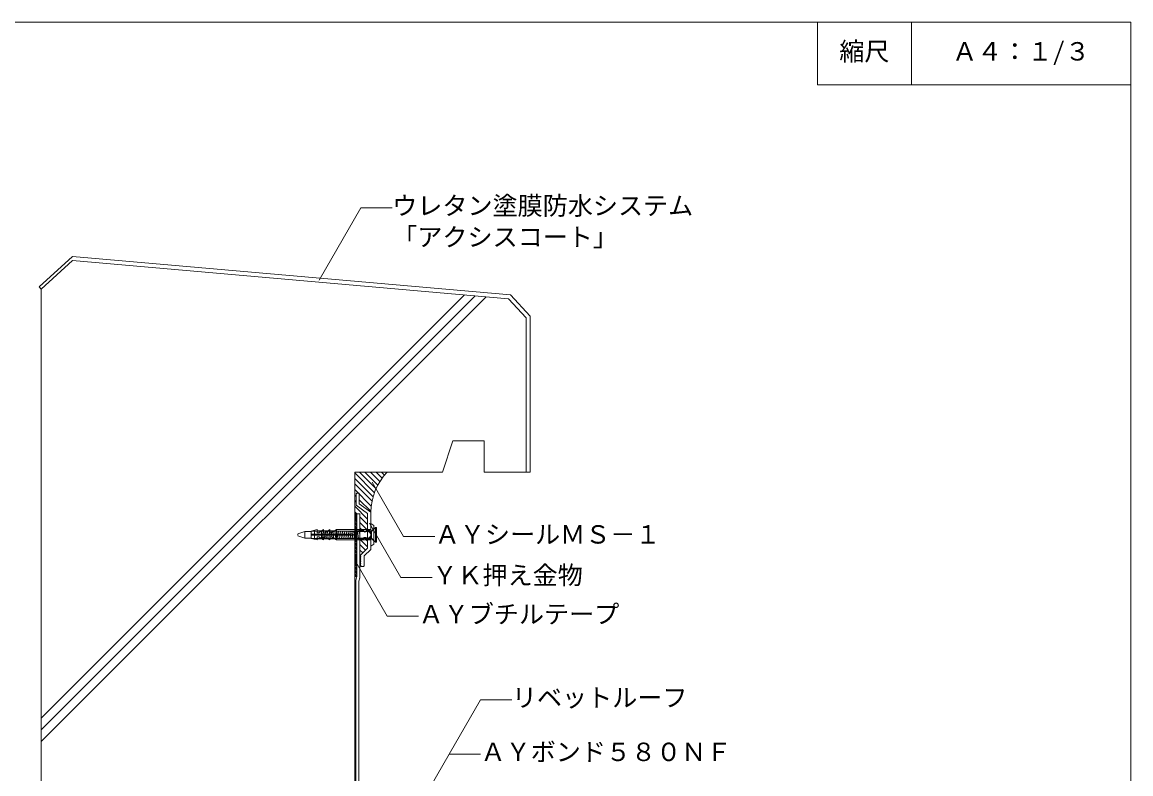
# Model space of a CAD drawing. Units: millimetres on the paper, with parts at other scales. Extents: x -135 to 135, y -94 to 92.
# Drawn here: x -41.8 to 135, y -27.9 to 92 of the extents above; entities that cross this region are included whole.
import ezdxf
from ezdxf.enums import TextEntityAlignment as Align

# ---------------------------------------------------------------- set-up
doc = ezdxf.new("R2010")
doc.units = ezdxf.units.MM
for name, color, linetype, lineweight in [('1-2_ハッチング', 4, 'Continuous', 9), ('1-4_リベットルーフ', 6, 'Continuous', 18), ('1-6_アンカー類', 4, 'Continuous', 9), ('1-7_設備', 3, 'Continuous', 18), ('1-A_元図・躯体', 7, 'Continuous', 18), ('1-B_その他', 5, 'Continuous', 18), ('1-C_アンカー類②', 4, 'Continuous', 9), ('E-E', 7, 'Continuous', 18), ('F-F', 7, 'Continuous', 18)]:
    doc.layers.add(name, color=color, linetype=linetype, lineweight=lineweight)
doc.styles.add('ＭＳ ゴシック', font='')
doc.styles.get('ＭＳ ゴシック').set_extended_font_data('MS Gothic')

msp = doc.modelspace()

# ---------------------------------------------------------------- linework, layer by layer
at = {"layer": '1-2_ハッチング'}
for p, q in [((11.202, 20.168), (11.272, 20.237)), ((14.356, 16.953), (11.202, 20.107)), ((14.612, 17.582), (11.956, 20.237)), ((14.902, 18.175), (12.84, 20.237)), ((15.225, 18.736), (13.724, 20.237)), ((15.579, 19.266), (14.608, 20.237)), ((15.963, 19.766), (15.492, 20.237)), ((16.383, 20.229), (16.376, 20.237)), ((14.14, 16.286), (11.202, 19.224)), ((13.966, 15.576), (11.202, 18.34)), ((13.841, 14.817), (11.202, 17.456)), ((11.438, 16.336), (11.202, 16.572)), ((11.438, 15.452), (11.202, 15.688)), ((13.271, 12.735), (11.202, 14.804)), ((13.775, 13.999), (11.938, 15.836)), ((11.552, 13.571), (11.202, 13.92)), ((13.271, 11.851), (12.035, 13.087)), ((13.271, 10.967), (12.035, 12.203)), ((12.584, 10.77), (12.035, 11.319)), ((13.271, 8.316), (12.035, 9.551)), ((13.271, 9.2), (12.767, 9.704)), ((12.933, 7.77), (12.035, 8.668)), ((12.479, 7.34), (12.035, 7.784))]:
    msp.add_line(p, q, dxfattribs=at)
msp.add_arc((23.437, 13.633), 9.668, 136.91443, 178.62655, dxfattribs=at)
at = {"layer": '1-4_リベットルーフ'}
for p, q in [((12.035, 13.571), (11.535, 13.571)), ((11.535, 13.571), (11.535, 3.624)), ((12.035, 13.571), (12.035, 3.557)), ((11.369, 2.925), (11.512, 3.449)), ((11.369, 2.925), (11.369, -65.85)), ((11.869, 2.858), (12.012, 3.381)), ((11.869, 2.858), (11.869, -65.85))]:
    msp.add_line(p, q, dxfattribs=at)
for centre, start, end in [((10.869, 3.624), 344.706, 0), ((11.369, 3.557), 344.706, 0), ((12.035, 2.836), 164.706, 180), ((12.535, 2.769), 164.706, 180)]:
    msp.add_arc(centre, 0.667, start, end, dxfattribs=at)
at = {"layer": '1-6_アンカー類'}
for p, q in [((3.271, 10.754), (4.271, 10.754)), ((10.371, 10.77), (13.802, 10.77)), ((13.871, 9.704), (13.871, 10.77)), ((14.504, 11.404), (13.92, 10.819)), ((14.504, 11.404), (14.504, 9.07)), ((14.704, 11.387), (14.704, 9.088)), ((2.138, 10.321), (2.138, 10.153)), ((2.138, 10.07), (3.271, 9.72)), ((3.271, 9.72), (4.271, 9.72)), ((10.371, 9.704), (13.802, 9.704)), ((14.504, 9.07), (13.92, 9.655))]:
    msp.add_line(p, q, dxfattribs=at)
msp.add_lwpolyline([(2.138, 10.404), (3.271, 10.754), (3.271, 9.72)], dxfattribs=at)
for centre, radius, start, end in [((13.802, 10.937), 0.167, 270, 315), ((14.504, 10.237), 1.167, 80.129, 90), ((13.802, 9.537), 0.167, 45, 90), ((14.504, 10.237), 1.167, 270, 279.871)]:
    msp.add_arc(centre, radius, start, end, dxfattribs=at)
at = {"layer": '1-7_設備'}
for p, q in [((11.438, 16.765), (11.438, 14.942)), ((11.838, 16.865), (11.538, 16.865)), ((11.938, 16.765), (11.938, 15.197)), ((13.771, 13.865), (11.938, 15.197)), ((13.771, 9.632), (13.771, 13.865)), ((13.671, 9.532), (13.771, 9.632)), ((13.671, 9.532), (13.771, 9.432)), ((13.771, 9.432), (13.771, 7.875)), ((12.104, 6.985), (13.271, 8.09)), ((12.704, 6.865), (13.771, 7.875)), ((12.104, 6.879), (12.104, 6.985)), ((12.112, 6.853), (12.189, 6.724)), ((12.189, 6.673), (12.12, 6.558)), ((12.12, 6.506), (12.189, 6.392)), ((12.189, 6.34), (12.12, 6.225)), ((12.12, 6.174), (12.189, 6.059)), ((12.189, 6.007), (12.12, 5.892)), ((12.12, 5.841), (12.189, 5.725)), ((12.189, 5.674), (12.12, 5.559)), ((12.12, 5.507), (12.189, 5.392)), ((12.189, 5.341), (12.149, 5.274)), ((12.704, 5.299), (12.704, 6.865)), ((12.192, 5.199), (12.604, 5.199))]:
    msp.add_line(p, q, dxfattribs=at)
msp.add_lwpolyline([(13.271, 8.09), (13.271, 13.61), (11.438, 14.942)], dxfattribs=at)
for centre, radius, start, end in [((11.538, 16.765), 0.1, 90, 180), ((11.538, 16.765), 0.1, 90, 180), ((11.838, 16.765), 0.1, 0, 90), ((12.154, 6.879), 0.05, 180, 210.964), ((12.163, 6.532), 0.05, 149.081, 210.964), ((12.163, 6.199), 0.05, 149.081, 210.964), ((12.163, 5.866), 0.05, 149.081, 210.964), ((12.163, 5.533), 0.05, 149.081, 210.964), ((12.146, 6.698), 0.05, 329.081, 30.964), ((12.146, 6.366), 0.05, 329.081, 30.964), ((12.146, 6.033), 0.05, 329.081, 30.964), ((12.146, 5.7), 0.05, 329.081, 30.964), ((12.146, 5.367), 0.05, 329.081, 30.964), ((12.192, 5.249), 0.05, 149.081, 270), ((12.604, 5.299), 0.1, 270, 0)]:
    msp.add_arc(centre, radius, start, end, dxfattribs=at)
at = {"layer": '1-A_元図・躯体'}
for p, q in [((-38.798, 49.404), (-38.798, -65.85)), ((-38.798, -18.991), (28.692, 48.499)), ((-38.798, -20.877), (30.426, 48.347)), ((-38.798, -22.762), (32.16, 48.196)), ((26.869, 25.237), (25.202, 20.237)), ((11.202, 20.237), (25.202, 20.237)), ((11.202, 20.237), (11.202, -65.85))]:
    msp.add_line(p, q, dxfattribs=at)
for points in [[(-38.798, 49.404), (-33.817, 53.968), (35.761, 47.881), (38.535, 44.852), (38.535, 20.237)], [(26.869, 25.237), (31.869, 25.237), (31.869, 20.237), (38.535, 20.237)]]:
    msp.add_lwpolyline(points, dxfattribs=at)
at = {"layer": '1-B_その他', "color": 3}
for p, q in [((-33.817, 53.968), (-38.798, 49.404)), ((35.761, 47.881), (-33.817, 53.968)), ((35.761, 47.881), (38.535, 44.852)), ((38.535, 44.852), (38.535, 20.237))]:
    msp.add_line(p, q, dxfattribs=at)
at = {"layer": '1-B_その他'}
for p, q in [((11.202, 13.571), (11.202, 3.571)), ((11.202, 13.451), (11.535, 13.118)), ((11.202, 13.157), (11.535, 12.823)), ((11.202, 12.862), (11.535, 12.529)), ((11.202, 12.567), (11.535, 12.234)), ((11.377, 13.571), (11.535, 13.413)), ((11.202, 12.273), (11.535, 11.939)), ((11.202, 11.978), (11.535, 11.645)), ((11.202, 11.683), (11.535, 11.35)), ((11.202, 11.389), (11.535, 11.055)), ((11.202, 11.094), (11.535, 10.761)), ((11.202, 10.8), (11.535, 10.466)), ((11.202, 10.505), (11.535, 10.172)), ((11.202, 10.21), (11.535, 9.877)), ((11.202, 9.916), (11.535, 9.582)), ((11.202, 9.621), (11.535, 9.288)), ((11.202, 9.326), (11.535, 8.993)), ((11.202, 9.032), (11.535, 8.698)), ((11.202, 8.737), (11.535, 8.404)), ((11.202, 8.443), (11.535, 8.109)), ((11.202, 8.148), (11.535, 7.815)), ((11.202, 7.853), (11.535, 7.52)), ((11.202, 7.559), (11.535, 7.225)), ((11.202, 7.264), (11.535, 6.931)), ((11.202, 6.969), (11.535, 6.636)), ((11.202, 6.675), (11.535, 6.341)), ((11.202, 6.38), (11.535, 6.047)), ((11.202, 6.086), (11.535, 5.752)), ((11.202, 5.791), (11.535, 5.458)), ((11.202, 5.496), (11.535, 5.163)), ((11.202, 5.202), (11.535, 4.868)), ((11.202, 4.907), (11.535, 4.574)), ((11.202, 4.612), (11.535, 4.279)), ((11.202, 4.318), (11.535, 3.984)), ((11.202, 4.023), (11.535, 3.69)), ((11.202, 3.729), (11.36, 3.571))]:
    msp.add_line(p, q, dxfattribs=at)
at = {"layer": '1-B_その他', "color": 3}
for points in [[(-33.826, 54.638), (-39.136, 49.772), (-38.798, 49.404)], [(-33.826, 54.638), (36.077, 48.522), (39.202, 45.112), (39.202, 20.237), (38.535, 20.237)]]:
    msp.add_lwpolyline(points, dxfattribs=at)
at = {"layer": '1-B_その他'}
msp.add_lwpolyline([(11.202, 13.571), (11.202, 3.571), (11.535, 3.571), (11.535, 13.571)], close=True, dxfattribs=at)
at = {"layer": '1-C_アンカー類②'}
for p, q in [((13.904, 10.804), (4.271, 10.804)), ((4.798, 10.955), (4.798, 10.321)), ((5.199, 11.07), (5.198, 11.07)), ((5.199, 11.07), (5.198, 11.07)), ((5.199, 11.07), (5.199, 10.573)), ((5.686, 10.862), (5.199, 10.862)), ((5.896, 10.862), (5.199, 10.862)), ((6.21, 11.07), (5.458, 10.573)), ((5.907, 10.792), (5.94, 10.795)), ((5.907, 10.792), (5.907, 9.69)), ((5.94, 10.795), (6.089, 9.67)), ((5.945, 10.762), (6.24, 10.795)), ((6.21, 11.07), (6.21, 11.07)), ((6.21, 11.07), (6.21, 11.07)), ((6.21, 11.07), (6.21, 10.573)), ((6.698, 10.862), (6.21, 10.862)), ((6.92, 10.862), (6.21, 10.862)), ((6.24, 10.795), (6.389, 9.67)), ((6.245, 10.762), (6.54, 10.795)), ((7.243, 11.07), (6.47, 10.573)), ((6.54, 10.795), (6.69, 9.662)), ((6.545, 10.762), (6.84, 10.795)), ((6.84, 10.795), (6.99, 9.662)), ((6.845, 10.762), (7.14, 10.795)), ((7.14, 10.795), (7.29, 9.662)), ((7.145, 10.762), (7.44, 10.795)), ((7.243, 11.07), (7.243, 11.07)), ((7.243, 11.07), (7.243, 11.07)), ((7.243, 11.07), (7.243, 10.573)), ((7.731, 10.862), (7.243, 10.862)), ((7.953, 10.862), (7.243, 10.862)), ((7.445, 10.762), (7.74, 10.795)), ((8.276, 11.07), (7.503, 10.573)), ((7.745, 10.762), (8.007, 10.792)), ((8.007, 10.792), (8.04, 10.795)), ((8.045, 10.762), (8.34, 10.795)), ((8.276, 11.07), (8.276, 11.07)), ((8.276, 11.07), (11.838, 11.07)), ((8.276, 11.07), (8.276, 10.321)), ((8.345, 10.762), (8.64, 10.795)), ((8.94, 10.795), (8.645, 10.762)), ((8.94, 10.795), (9.089, 9.67)), ((8.945, 10.762), (9.24, 10.795)), ((9.24, 10.795), (9.389, 9.67)), ((9.245, 10.762), (9.54, 10.795)), ((9.309, 11.07), (9.309, 11.07)), ((9.54, 10.795), (9.689, 9.67)), ((9.84, 10.795), (9.545, 10.762)), ((9.84, 10.795), (9.989, 9.67)), ((10.14, 10.795), (9.845, 10.762)), ((10.14, 10.795), (10.289, 9.67)), ((10.145, 10.762), (10.44, 10.795)), ((10.44, 10.795), (10.589, 9.67)), ((10.445, 10.762), (10.74, 10.795)), ((10.74, 10.795), (10.889, 9.67)), ((11.04, 10.795), (10.745, 10.762)), ((11.04, 10.795), (11.189, 9.67)), ((11.34, 10.795), (11.045, 10.762)), ((11.34, 10.795), (11.489, 9.67)), ((11.64, 10.795), (11.345, 10.762)), ((11.604, 10.762), (11.604, 11.07)), ((12.604, 10.762), (11.604, 10.762)), ((11.64, 10.795), (11.789, 9.67)), ((11.94, 10.795), (11.645, 10.762)), ((11.838, 10.762), (11.838, 11.07)), ((12.604, 11.07), (11.838, 11.07)), ((11.94, 10.795), (12.007, 10.292)), ((12.004, 10.762), (12.004, 11.07)), ((12.171, 10.762), (12.171, 11.07)), ((12.338, 10.762), (12.338, 11.07)), ((12.504, 10.762), (12.504, 11.07)), ((12.604, 11.07), (12.604, 10.762)), ((12.604, 11.07), (12.604, 10.762)), ((12.604, 11.07), (13.771, 11.07)), ((13.071, 11.07), (13.071, 10.762)), ((13.246, 10.762), (13.071, 10.762)), ((13.238, 10.762), (13.238, 11.07)), ((13.404, 10.738), (13.404, 11.07)), ((13.571, 10.649), (13.571, 11.07)), ((13.771, 12.037), (14.238, 11.72)), ((13.771, 12.037), (13.771, 8.437)), ((14.238, 11.22), (13.904, 10.804)), ((13.904, 10.804), (13.904, 9.67)), ((14.238, 11.72), (14.238, 8.754)), ((4.271, 10.573), (4.271, 10.321)), ((4.271, 10.321), (4.271, 10.573)), ((4.271, 10.321), (10.627, 10.321)), ((4.271, 10.237), (4.271, 10.321)), ((4.271, 10.237), (4.271, 10.153)), ((4.271, 10.153), (4.271, 9.902)), ((4.271, 9.902), (4.271, 10.153)), ((4.271, 10.153), (10.627, 10.153)), ((4.271, 9.67), (4.271, 9.902)), ((5.198, 9.405), (4.271, 9.67)), ((13.904, 9.67), (4.271, 9.67)), ((4.798, 10.153), (4.798, 9.519)), ((5.199, 9.405), (5.198, 9.405)), ((5.458, 10.573), (5.199, 10.573)), ((5.199, 9.902), (5.458, 9.902)), ((5.199, 9.405), (5.199, 9.902)), ((5.896, 9.612), (5.199, 9.612)), ((5.346, 10.321), (5.346, 10.153)), ((6.21, 9.405), (5.458, 9.902)), ((5.515, 10.321), (5.515, 10.153)), ((6.089, 9.67), (5.907, 9.69)), ((6.389, 9.67), (6.085, 9.704)), ((6.47, 10.573), (6.21, 10.573)), ((6.21, 9.902), (6.47, 9.902)), ((6.21, 9.405), (6.21, 9.902)), ((6.92, 9.612), (6.21, 9.612)), ((6.21, 9.405), (6.21, 9.405)), ((6.689, 9.67), (6.385, 9.704)), ((7.243, 9.405), (6.47, 9.902)), ((6.989, 9.67), (6.685, 9.704)), ((7.289, 9.67), (6.985, 9.704)), ((7.503, 10.573), (7.243, 10.573)), ((7.243, 9.902), (7.503, 9.902)), ((7.243, 9.405), (7.243, 9.902)), ((7.953, 9.612), (7.243, 9.612)), ((7.243, 9.405), (7.243, 9.405)), ((8.276, 9.405), (7.503, 9.902)), ((8.276, 9.763), (8.276, 10.153)), ((8.276, 9.405), (8.276, 9.763)), ((8.276, 9.405), (8.276, 9.405)), ((8.276, 9.405), (11.838, 9.405)), ((8.785, 9.704), (9.089, 9.67)), ((9.085, 9.704), (9.389, 9.67)), ((9.309, 9.405), (9.309, 9.405)), ((9.385, 9.704), (9.689, 9.67)), ((9.685, 9.704), (9.989, 9.67)), ((9.985, 9.704), (10.289, 9.67)), ((10.285, 9.704), (10.589, 9.67)), ((10.585, 9.704), (10.889, 9.67)), ((10.885, 9.704), (11.189, 9.67)), ((11.185, 9.704), (11.489, 9.67)), ((11.485, 9.704), (11.789, 9.67)), ((11.604, 9.712), (12.604, 9.712)), ((11.604, 9.405), (11.604, 9.712)), ((11.785, 9.704), (12.007, 9.679)), ((11.838, 9.405), (11.838, 9.712)), ((12.604, 9.405), (11.838, 9.405)), ((12.004, 9.405), (12.004, 9.712)), ((12.171, 9.405), (12.171, 9.712)), ((12.338, 9.405), (12.338, 9.712)), ((12.504, 9.405), (12.504, 9.712)), ((12.604, 9.712), (12.604, 9.405)), ((12.604, 9.712), (12.604, 9.405)), ((12.604, 9.405), (13.771, 9.405)), ((13.071, 9.712), (13.246, 9.712)), ((13.071, 9.712), (13.071, 9.405)), ((13.238, 9.405), (13.238, 9.712)), ((13.404, 9.405), (13.404, 9.737)), ((13.571, 9.405), (13.571, 9.825)), ((13.904, 9.67), (14.238, 9.254)), ((13.771, 8.437), (14.238, 8.754))]:
    msp.add_line(p, q, dxfattribs=at)
for points in [[(5.199, 11.07), (4.271, 10.804), (4.271, 10.573)], [(7.44, 10.795), (7.589, 9.67), (7.285, 9.704)], [(7.74, 10.795), (7.889, 9.67), (7.585, 9.704)], [(8.04, 10.795), (8.189, 9.67), (8.006, 9.691), (7.885, 9.704)], [(8.34, 10.795), (8.489, 9.67), (8.185, 9.704)], [(8.64, 10.795), (8.789, 9.67), (8.485, 9.704)], [(11.941, 10.787), (12.007, 10.795), (12.007, 9.679)]]:
    msp.add_lwpolyline(points, dxfattribs=at)
for centre, radius, start, end in [((11.604, 10.237), 0.525, 90, 270), ((12.838, 10.959), 0.305, 220.19, 319.81), ((13.246, 10.237), 0.525, 270, 90), ((10.771, 10.237), 0.167, 210.391, 149.609), ((12.838, 9.515), 0.305, 40.19, 139.81)]:
    msp.add_arc(centre, radius, start, end, dxfattribs=at)
at = {"layer": 'E-E'}
for p, q in [((5.525, 50.84), (12.19, 62.385)), ((12.19, 62.385), (17.19, 62.385)), ((13.975, 18.614), (18.975, 9.953)), ((13.584, 12.103), (18.584, 3.443)), ((18.975, 9.953), (23.975, 9.953)), ((11.402, 5.896), (16.402, -2.764)), ((18.584, 3.443), (23.584, 3.443)), ((16.402, -2.764), (21.402, -2.764)), ((26.276, -24.737), (11.276, -50.718)), ((26.276, -24.737), (31.276, -24.737))]:
    msp.add_line(p, q, dxfattribs=at)
msp.add_lwpolyline([(26.276, -24.737), (31.276, -16.077), (36.276, -16.077)], dxfattribs=at)
at = {"layer": 'F-F'}
msp.add_line((100, 92), (100, 82), dxfattribs=at)
for points in [[(-135, 92), (135, 92), (135, -88), (-135, -88)], [(85, 92), (85, 82), (135, 82)]]:
    msp.add_lwpolyline(points, dxfattribs=at)

# ---------------------------------------------------------------- texts
at = {"layer": 'E-E', "style": 'ＭＳ ゴシック'}
for s, p in [('縮尺', (88.5, 85)), ('Ａ４：１/３', (106.5, 85)), ('ウレタン塗膜防水システム', (17.19, 60.385)), ('「アクシスコート」', (17.19, 55.385)), ('ＡＹシールＭＳ－１', (23.975, 7.953)), ('ＹＫ押え金物', (23.584, 1.443)), ('ＡＹブチルテープ', (21.402, -4.764)), ('リベットルーフ', (36.276, -18.077)), ('ＡＹボンド５８０ＮＦ', (31.276, -26.737))]:
    msp.add_text(s, height=2.933, dxfattribs=at).set_placement(p, align=Align.BOTTOM_LEFT)

doc.saveas('drawing.dxf')
